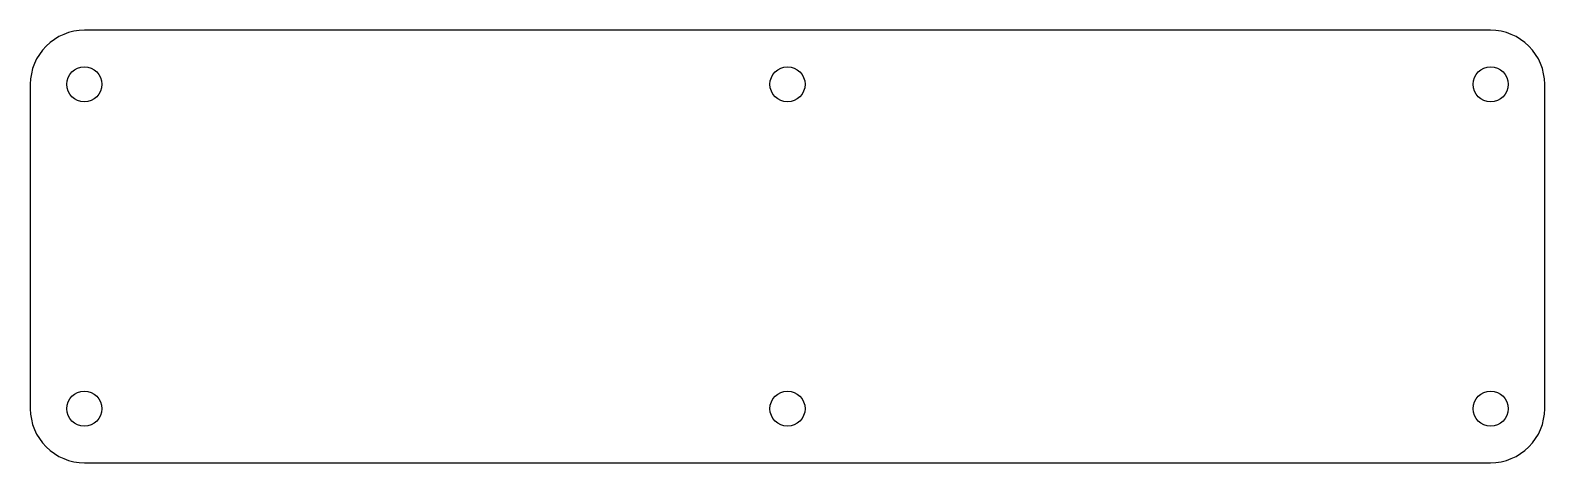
# Model space of a CAD drawing. Header units: millimetres. Extents: x -70 to 70, y -20 to 20.
import ezdxf

# ---------------------------------------------------------------- set-up
doc = ezdxf.new("R2010")
doc.units = ezdxf.units.MM
doc.layers.get('0').update_dxf_attribs({"linetype": 'CONTINUOUS'})

msp = doc.modelspace()

# ---------------------------------------------------------------- linework, layer by layer
msp.add_lwpolyline([(-65, 20, 0.414214), (-70, 15), (-70, -15, 0.414214), (-65, -20), (65, -20, 0.414214), (70, -15), (70, 15, 0.414214), (65, 20)], format="xyb", close=True)
for centre in [(-65, 15), (0, 15), (65, 15), (-65, -15), (0, -15), (65, -15)]:
    msp.add_circle(centre, 1.62)

doc.saveas('drawing.dxf')
